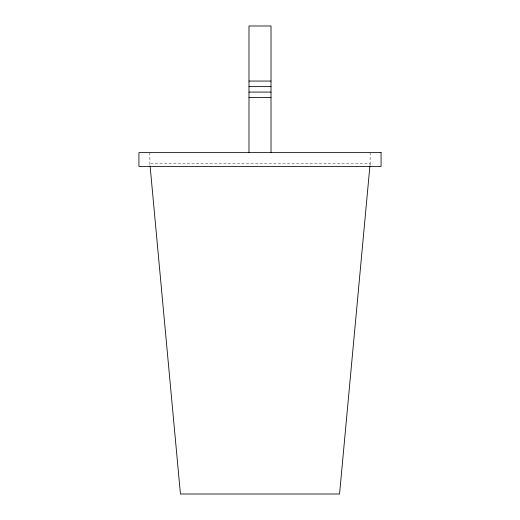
<?xml version="1.0" encoding="UTF-8"?>
<svg xmlns="http://www.w3.org/2000/svg" width="520" height="520" viewBox="0 0 520 520"><rect width="100%" height="100%" fill="white"/><g stroke="black" fill="none" stroke-linecap="round" stroke-linejoin="round"><path stroke-width="0.39" stroke-dasharray="2.6 1.95" d="M369.967 165.263L370.116 163.644L149.883 163.644L150.033 165.263M370.116 152.633L370.116 165.022M149.883 152.633L149.883 166.4"/><path stroke-width="0.78" d="M369.896 166.069L339.56 494L180.44 494L150.105 166.069M248.989 81.061L271.011 81.061M248.989 86.567L271.011 86.567M248.989 92.073L271.011 92.073M248.989 97.578L271.011 97.578M271.011 152.633L271.011 26L248.989 26L248.989 152.633M381.075 152.633L138.924 152.633L138.924 166.4L381.075 166.4L381.075 152.633"/></g></svg>
